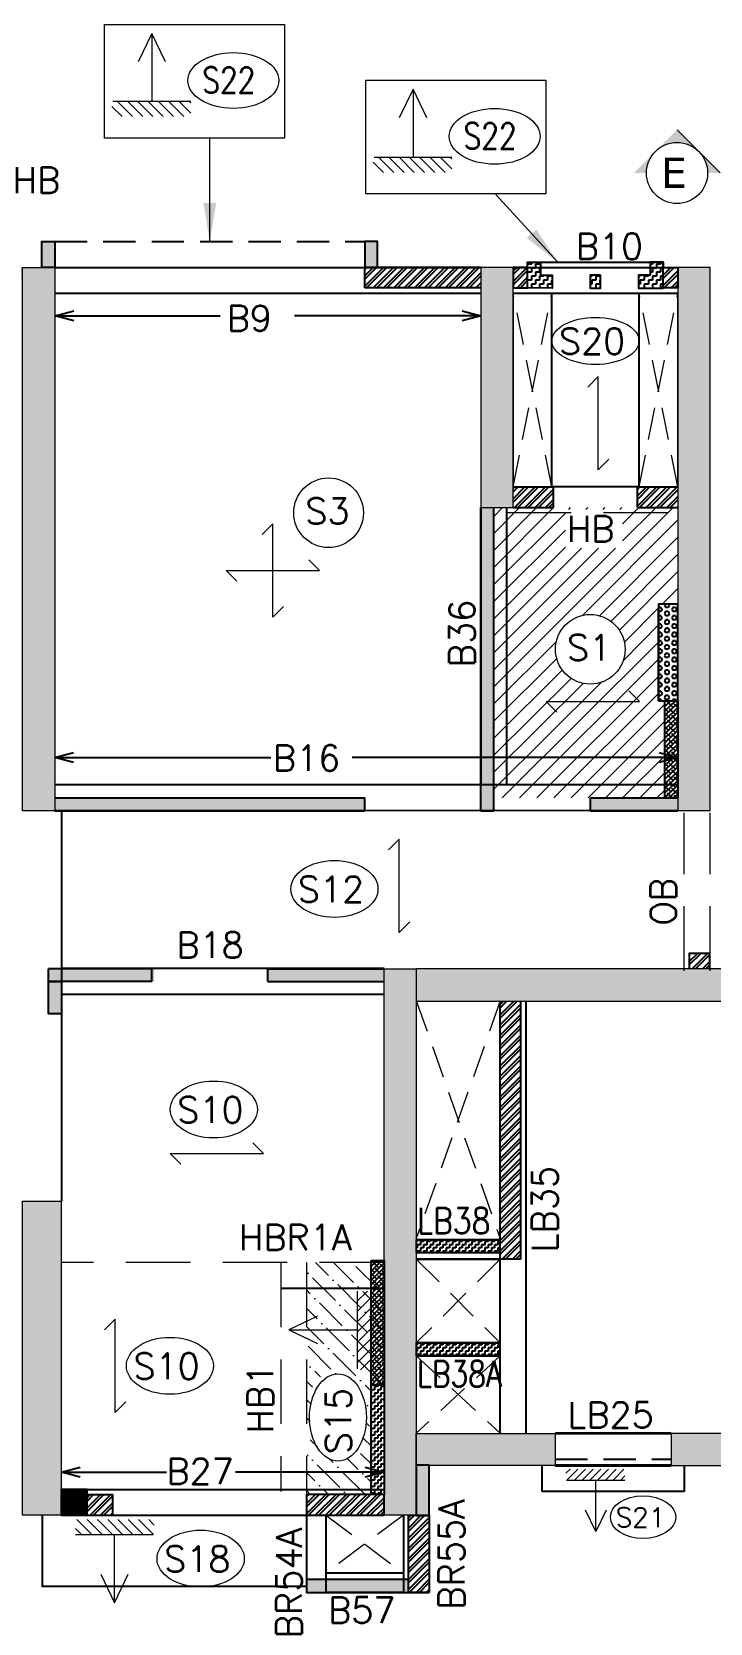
# Model space of a CAD drawing. Header units: millimetres. Extents: x 1181448 to 1317632, y -5734806 to -5633961.
# Drawn here: x 1193953 to 1199209, y -5655198 to -5642866 of the extents above; entities that cross this region are included whole.
import ezdxf

# ---------------------------------------------------------------- set-up
doc = ezdxf.new("R2010")
doc.units = ezdxf.units.MM
doc.header["$LTSCALE"] = 1000
doc.header["$MEASUREMENT"] = 0
for name, pattern in [('1', [0]), ('AUDIT_D_120904163729-0', [0]), ('DASHED', [0.75, 0.5, -0.25]), ('HIDDEN', [0.375, 0.25, -0.125]), ('T8(T9 IS SIMILAR) - TYPICAL FLOOR ELEVATION$0$AUDIT_D_120904163729-0', [0]), ('T8(T9 IS SIMILAR) - TYPICAL FLOOR ELEVATION$0$HIDDEN', [0.375, 0.25, -0.125])]:
    doc.linetypes.add(name, pattern=pattern)
doc.layers.get('0').update_dxf_attribs({"linetype": 'AUDIT_D_120904163729-0'})
for name, color, linetype in [('100 MM THK. NON-STRUCTURAL WALL', 134, 'Continuous'), ('100 MM THK. NON-STRUCTURAL WALL FOR LEDGE WALL BELOW WASHBASIN COUNTER', 47, 'Continuous'), ('150 MM THK. BLOCK WORK.', 223, 'Continuous'), ('A_dim', 1, 'Continuous'), ('S-BEAM', 20, 'Continuous'), ('SCPL-BEAMS NO.', 7, 'Continuous'), ('secLINE', 7, 'Continuous'), ('T8(T9 IS SIMILAR) - TYPICAL FLOOR ELEVATION$0$A-WALL-FEATURES', 6, 'T8(T9 IS SIMILAR) - TYPICAL FLOOR ELEVATION$0$AUDIT_D_120904163729-0')]:
    doc.layers.add(name, color=color, linetype=linetype)
for name, color, linetype, lineweight in [('160 THK. STRUCT WALL', 7, 'Continuous', 15), ('S-CUTOUT', 8, 'Continuous', 15), ('S-HATCH', 8, 'Continuous', 9), ('SCPL BEAM', 20, 'Continuous', 13), ('SCPL_DIM', 9, 'Continuous', 5), ('SCPL_SLAB MARK', 72, 'Continuous', 20)]:
    doc.layers.add(name, color=color, linetype=linetype, lineweight=lineweight)
doc.layers.add('160MM THK.NON-STRUCTURAL WALLS', color=7, linetype='Continuous', true_color=0xea7b62)
doc.layers.add('WALL - 0.16 thk STRUCTURAL', color=7, linetype='1', true_color=0x24ffc8)
doc.layers.add('WALL OPENING', color=7, linetype='Continuous', lineweight=40, true_color=0xe6e600)
doc.styles.add('ROMANS', font='romans.shx', dxfattribs={"width": 0.85})
doc.styles.add('SCPL', font='romans.shx')
doc.styles.add('VIN1', font='verdana.ttf', dxfattribs={"height": 0.3})
doc.dimstyles.new('SCPL', dxfattribs={"dimscale": 0, "dimtxt": 300, "dimasz": 300, "dimexe": 100, "dimexo": 200, "dimgap": 150, "dimtad": 0, "dimdec": 0, "dimzin": 1, "dimdsep": 46, "dimtxsty": 'SCPL', "dimcen": 150, "dimclrd": 1, "dimclre": 2, "dimclrt": 5, "dimadec": 3, "dimazin": 0, "dimtfac": 1, "dimtdec": 0, "dimtofl": 0, "dimtmove": 2, "dimatfit": 3, "dimfxl": 0, "dimtolj": 1, "dimtzin": 0, "dimlwd": 15, "dimlwe": 13, "dimarcsym": 0})
doc.dimstyles.new('SCPL-DIM-150', dxfattribs={"dimscale": 100, "dimtxt": 2.25, "dimasz": 1.45, "dimexe": 1, "dimexo": 1, "dimgap": 1, "dimtad": 1, "dimdec": 0, "dimzin": 0, "dimdsep": 46, "dimtxsty": 'ROMANS', "dimblk": 'OPEN30', "dimcen": 0.09, "dimclrd": 256, "dimclre": 256, "dimclrt": 7, "dimadec": 0, "dimazin": 0, "dimtfac": 1, "dimtdec": 0, "dimtofl": 0, "dimtmove": 0, "dimatfit": 3, "dimldrblk": 'OPEN30', "dimfxl": 1, "dimtolj": 1, "dimtzin": 0, "dimarcsym": 0})
pattern_1 = [(45, (-1211317.99, 5714470.17), (-39.77475644, 39.77475644), []), (45, (-1211291.473, 5714470.17), (-39.77475644, 39.77475644), [])]

# ---------------------------------------------------------------- blocks, each defined once
blk = doc.blocks.new('A$C5F94338C')
at = {"layer": 'WALL - 0.16 thk STRUCTURAL', "true_color": 0x1f57ff}
h = blk.add_hatch(color=160, dxfattribs=at)
h.dxf.hatch_style = 1
h.paths.add_polyline_path([(9050, 17070), (9300, 17070), (9300, 12860), (9050, 12860)])
h = blk.add_hatch(color=160, dxfattribs=at)
h.dxf.hatch_style = 1
h.paths.add_polyline_path([(12600, 15210), (12850, 15210), (12850, 17071), (12600, 17071)])
h = blk.add_hatch(color=160, dxfattribs=at)
h.dxf.hatch_style = 1
h.paths.add_polyline_path([(14127, 12861), (14377, 12861), (14377, 17071), (14127, 17071)])
h = blk.add_hatch(color=160, dxfattribs=at)
h.dxf.hatch_style = 1
h.paths.add_polyline_path([(11850, 11636), (12100, 11636), (12100, 7400), (11850, 7400)])
h = blk.add_hatch(color=160, dxfattribs=at)
h.dxf.hatch_style = 1
h.paths.add_polyline_path([(12100, 11635), (12100, 11385), (19000, 11385), (19000, 11635)])
at = {"layer": 'WALL - 0.16 thk STRUCTURAL'}
h = blk.add_hatch(color=256, dxfattribs=at)
h.dxf.hatch_style = 1
h.paths.add_polyline_path([(9050, 9835), (9350, 9835), (9350, 7400), (9050, 7400)])
at = {"layer": 'WALL - 0.16 thk STRUCTURAL', "true_color": 0x1f57ff}
h = blk.add_hatch(color=160, dxfattribs=at)
h.dxf.hatch_style = 1
h.paths.add_polyline_path([(12099, 8035), (13175, 8035), (13175, 7785), (12099, 7785)])
h = blk.add_hatch(color=160, dxfattribs=at)
h.dxf.hatch_style = 1
h.paths.add_polyline_path([(14074, 8035), (14074, 7785), (20260, 7785), (20260, 8035)])
at = {"layer": '160 THK. STRUCT WALL'}
for points in [[(9050, 17070), (9300, 17070), (9300, 12860), (9050, 12860)], [(12100, 11635), (12100, 11385), (19000, 11385), (19000, 11635)], [(9050, 9835), (9350, 9835), (9350, 7400), (9050, 7400)], [(12099, 8035), (13175, 8035), (13175, 7785), (12099, 7785)], [(14074, 8035), (14074, 7785), (20260, 7785), (20260, 8035)]]:
    blk.add_lwpolyline(points, close=True, dxfattribs=at)
at = {"layer": '160 THK. STRUCT WALL', "elevation": 0}
for points in [[(12600, 15210), (12850, 15210), (12850, 17071), (12600, 17071)], [(14127, 12861), (14377, 12861), (14377, 17071), (14127, 17071)], [(11850, 11636), (12100, 11636), (12100, 7400), (11850, 7400)]]:
    blk.add_lwpolyline(points, close=True, dxfattribs=at)
at = {"layer": 'WALL OPENING', "linetype": 'DASHED', "ltscale": 150}
for p, q in [((13175, 8035), (14073, 8036)), ((13175, 7786), (14073, 7785))]:
    blk.add_line(p, q, dxfattribs=at)
blk = doc.blocks.new('HS')
at = {"linetype": 'Continuous'}
for p, q in [((-9.28, 0), (9.28, 0)), ((-9.28, 0), (-7.16, -2.12)), ((9.28, 0), (7.16, 2.12))]:
    blk.add_line(p, q, dxfattribs=at)
blk = doc.blocks.new('One WAy')
at = {"xscale": -38.94666666665216, "yscale": 38.94666666665216, "zscale": 38.94666666665216, "rotation": 270}
blk.add_blockref('HS', (0, 0), dxfattribs=at)
blk = doc.blocks.new('A$C42226032')
at = {"layer": 'SCPL_SLAB MARK'}
h = blk.add_hatch(dxfattribs=at)
h.set_pattern_fill('ANSI31', color=256, scale=0.2, angle=90)
h.set_pattern_definition([(135, (-48.789575, -510.390865), (-0.0176776695, -0.0176776695), [])])
h.paths.add_polyline_path([(-0.1372, -0.2348), (-0.1372, -0.2863), (0.1337, -0.2863), (0.1337, -0.2348)])
for p, q in [((0, 0), (0, -0.2348)), ((0, 0), (-0.0473, -0.0981)), ((0.0473, -0.0981), (0, 0)), ((0.1337, -0.2348), (-0.1337, -0.2348))]:
    blk.add_line(p, q, dxfattribs=at)
blk = doc.blocks.new('_Open30')
at = {"color": 0, "linetype": 'ByBlock', "lineweight": -2}
for p, q in [((-1, 0.268), (0, 0)), ((0, 0), (-1, -0.268)), ((0, 0), (-1, 0))]:
    blk.add_line(p, q, dxfattribs=at)
blk = doc.blocks.new('A$C9d47b38f')
at = {"layer": '100 MM THK. NON-STRUCTURAL WALL', "linetype": 'ByBlock'}
h = blk.add_hatch(dxfattribs=at)
h.set_pattern_fill('ZIGZAG', color=5, scale=250)
h.set_pattern_definition([(0, (-1211317.337, 5713184.575), (31.25, 31.25), [31.25, -31.25]), (90, (-1211286.087, 5713184.575), (-31.25, 31.25), [31.25, -31.25])])
h.paths.add_polyline_path([(-24984.6, -6798.9), (-24984.6, -6498.9), (-24884.6, -6498.9), (-24884.6, -6698.9), (-24334.6, -6698.9), (-24334.6, -6338.9), (-24234.6, -6338.9), (-24234.6, -6798.9)])
h.paths.add_polyline_path([(-21084.6, -6798.9), (-21084.6, -6498.9), (-21184.6, -6498.9), (-21184.6, -6698.9), (-21734.6, -6698.9), (-21734.6, -6338.9), (-21834.6, -6338.9), (-21834.6, -6798.9)])
h.paths.add_polyline_path([(-20459.7, -4748.9), (-20459.7, -4548.9), (-20559.7, -4548.9), (-20559.7, -4748.9)])
h.paths.add_polyline_path([(-17959.7, -4548.9), (-17959.7, -4748.9), (-18059.7, -4748.9), (-18059.7, -4548.9)])
h.paths.add_polyline_path([(-14684.5, 3245.8), (-14684.5, 3445.8), (-14784.5, 3445.8), (-14784.5, 3245.8)])
h.paths.add_polyline_path([(-17185.3, 3445.8), (-17185.3, 3245.8), (-17285.3, 3245.8), (-17285.3, 3445.8)])
h.paths.add_polyline_path([(-15574.7, 11294.9), (-15104.5, 11294.9), (-15104.5, 10834.9), (-15204.5, 10834.9), (-15204.5, 11194.9), (-15574.7, 11194.9)])
h.paths.add_polyline_path([(-13004.5, 10834.9), (-13004.5, 11294.9), (-12184.7, 11294.9), (-12184.7, 11194.9), (-12904.5, 11194.9), (-12904.5, 10834.9)])
h.paths.add_polyline_path([(-11654.8, 12094.3), (-11654.8, 12294.3), (-11554.8, 12294.3), (-11554.8, 12094.3)])
h.paths.add_polyline_path([(-9454.7, 12294.3), (-9454.7, 12094.3), (-9354.7, 12094.3), (-9354.7, 12294.3)])
h.paths.add_polyline_path([(-635.5, 12294.3), (-635.5, 12094.3), (-735.5, 12094.3), (-735.5, 12294.3)])
h.paths.add_polyline_path([(1564.7, 12094.3), (1564.7, 12294.3), (1464.7, 12294.3), (1464.7, 12094.3)])
h.paths.add_polyline_path([(2914.5, 10834.9), (2914.5, 11294.9), (2094.9, 11294.9), (2094.9, 11194.9), (2814.5, 11194.9), (2814.5, 10834.9)])
h.paths.add_polyline_path([(5484.6, 11294.9), (5014.5, 11294.9), (5014.5, 10834.9), (5114.5, 10834.9), (5114.5, 11194.9), (5484.6, 11194.9)])
h.paths.add_polyline_path([(4594.4, 3245.8), (4594.4, 3445.8), (4694.4, 3445.8), (4694.4, 3245.8)])
h.paths.add_polyline_path([(7095.2, 3445.8), (7095.2, 3245.8), (7195.2, 3245.8), (7195.2, 3445.8)])
h.paths.add_polyline_path([(10369.5, -4748.9), (10369.5, -4548.9), (10469.5, -4548.9), (10469.5, -4748.9)])
h.paths.add_polyline_path([(7869.5, -4548.9), (7869.5, -4748.9), (7969.5, -4748.9), (7969.5, -4548.9)])
h.paths.add_polyline_path([(10994.5, -6798.9), (10994.5, -6498.9), (11094.5, -6498.9), (11094.5, -6698.9), (11644.4, -6698.9), (11644.4, -6338.9), (11744.4, -6338.9), (11744.4, -6798.9)])
h.paths.add_polyline_path([(14894.4, -6798.9), (14894.4, -6498.9), (14794.4, -6498.9), (14794.4, -6698.9), (14244.4, -6698.9), (14244.4, -6338.9), (14144.4, -6338.9), (14144.4, -6798.9)])
h.paths.add_polyline_path([(5684.6, -14400.1), (5584.6, -14400.1), (5584.6, -14600.1), (5039.5, -14600.1), (5039.5, -14240.1), (4939.5, -14240.1), (4939.5, -14700.1), (5684.6, -14700.1)])
h.paths.add_polyline_path([(2839.5, -14240.1), (2739.5, -14240.1), (2739.5, -14600.1), (2094.9, -14600.1), (2094.9, -14700.1), (2839.5, -14700.1)])
h.paths.add_polyline_path([(-635.5, -15699.5), (-635.5, -15499.5), (-735.5, -15499.5), (-735.5, -15699.5)])
h.paths.add_polyline_path([(1564.7, -15499.5), (1564.7, -15699.5), (1464.7, -15699.5), (1464.7, -15499.5)])
h.paths.add_polyline_path([(-9454.7, -15699.5), (-9454.7, -15499.5), (-9354.7, -15499.5), (-9354.7, -15699.5)])
h.paths.add_polyline_path([(-11654.8, -15499.5), (-11654.8, -15699.5), (-11554.8, -15699.5), (-11554.8, -15499.5)])
h.paths.add_polyline_path([(-12929.6, -14240.1), (-12829.6, -14240.1), (-12829.6, -14600.1), (-12185.1, -14600.1), (-12185.1, -14700.1), (-12929.6, -14700.1)])
h.paths.add_polyline_path([(-15774.7, -14400.1), (-15674.7, -14400.1), (-15674.7, -14600.1), (-15129.6, -14600.1), (-15129.6, -14240.1), (-15029.6, -14240.1), (-15029.6, -14700.1), (-15774.7, -14700.1)])
h = blk.add_hatch(dxfattribs=at)
h.set_pattern_fill('ZIGZAG', color=5, scale=250)
h.set_pattern_definition([(9e-15, (-1211317.337, 5713184.575), (31.25, 31.25), [31.25, -31.25]), (90, (-1211286.087, 5713184.575), (-31.25, 31.25), [31.25, -31.25])])
h.paths.add_polyline_path([(-26134.6, -1564.9), (-24784.6, -1564.9), (-24784.6, -965), (-24684.6, -965), (-24684.6, -1564.9), (-22604.6, -1564.9), (-22604.6, -865), (-22284.9, -865), (-22284.9, -965), (-22504.6, -965), (-22504.6, -2264.9), (-22284.9, -2264.9), (-22284.9, -2364.9), (-22604.6, -2364.9), (-22604.6, -1664.9), (-24684.6, -1664.9), (-24684.6, -2479.9), (-24784.6, -2479.9), (-24784.6, -1664.9), (-26134.6, -1664.9)])
h.paths.add_polyline_path([(-26134.6, -64.9), (-25534.6, -64.9), (-25534.6, 35.1), (-26134.6, 35.1)])
h.paths.add_polyline_path([(-24784.6, 2485.1), (-24684.6, 2485.1), (-24684.6, -64.9), (-24784.6, -64.9)])
h.paths.add_polyline_path([(-24784.6, -4214.9), (-24684.6, -4214.9), (-24684.6, -3229.9), (-24784.6, -3229.9)])
h.paths.add_polyline_path([(-16415.2, -2190.5), (-17235.1, -2190.5), (-17235.1, -2290.5), (-16415.2, -2290.5)])
h.paths.add_polyline_path([(-15535.2, -2190.5), (-14635.1, -2190.5), (-14635.1, -2290.5), (-15535.2, -2290.5)])
h.paths.add_polyline_path([(-17184.8, -965.3), (-14785, -965.3), (-14785, -865.3), (-17184.8, -865.3)])
h.paths.add_polyline_path([(-13885, 1384.4), (-13785, 1384.4), (-13785, -965.3), (-13885, -965.3)])
h.paths.add_polyline_path([(-13035, -965.3), (-12358.6, -965.3), (-12358.6, -865.3), (-13035, -865.3)])
h.paths.add_polyline_path([(-14445.4, -7024), (-15235.1, -7025.1), (-15235, -6925.1), (-15235.1, -6925.1), (-15135.1, -6925.1), (-14445.4, -6924)])
h.paths.add_polyline_path([(-17920.1, 3244.7), (-17435.1, 3245), (-17435.1, 3144.5), (-17920, 3144.5)])
h.paths.add_polyline_path([(-24684.6, 4629.9), (-24125, 4629.8), (-24125, 4529.9), (-24684.6, 4529.9)])
h.paths.add_polyline_path([(-17135.1, -2539.4), (-17235.1, -2539.4), (-17235.1, -2289.4), (-17135.1, -2289.4)])
h = blk.add_hatch(dxfattribs=at)
h.set_pattern_fill('ZIGZAG', color=5, scale=250, angle=180)
h.set_pattern_definition([(180, (1120354.725, -5719634.498), (-31.25, -31.25), [31.25, -31.25]), (270, (1120323.475, -5719634.498), (31.25, -31.25), [31.25, -31.25])])
h.paths.add_polyline_path([(-12957.5, 3186), (-13037.7, 3186), (-13037.7, 3086), (-12957.5, 3086)])
edge = h.paths.add_edge_path()
edge.add_line((-13522.4, 3236), (-13522.4, 3286))
edge.add_line((-13522.4, 3286), (-13422.4, 3286))
edge.add_line((-13422.4, 3286), (-13422.4, 3236))
edge.add_line((-13422.4, 3236), (-13422.4, 3186))
edge.add_line((-13422.4, 3186), (-13332.6, 3186))
edge.add_line((-13332.6, 3186), (-13332.6, 3086))
edge.add_line((-13332.6, 3086), (-13522.4, 3086.1))
edge.add_line((-13522.4, 3086.1), (-13522.4, 3236))
edge.add_line((-12472.6, 3236), (-12472.6, 3286))
edge.add_line((-12472.6, 3286), (-12572.6, 3286))
edge.add_line((-12572.6, 3286), (-12572.6, 3236))
edge.add_line((-12572.6, 3236), (-12572.6, 3186))
edge.add_line((-12572.6, 3186), (-12662.6, 3186))
edge.add_line((-12662.6, 3186), (-12662.6, 3086))
edge.add_line((-12662.6, 3086), (-12472.6, 3086))
edge.add_line((-12472.6, 3086), (-12472.6, 3236))
h = blk.add_hatch(dxfattribs=at)
h.set_pattern_fill('ZIGZAG', color=5, scale=200, angle=180)
h.set_pattern_definition([(180, (206682313.22, 159334384.514), (-25, -25), [25, -25]), (270, (206682288.22, 159334384.514), (25, -25), [25, -25])])
h.paths.add_polyline_path([(-13735.2, -4289.4), (-14385.2, -4289.4), (-14385.2, -4389.4), (-13735.2, -4389.4)])
h = blk.add_hatch(dxfattribs=at)
h.set_pattern_fill('ZIGZAG', color=5, scale=200, angle=180)
h.set_pattern_definition([(180, (206682313.306, 159333584.517), (-25, -25), [25, -25]), (270, (206682288.306, 159333584.517), (25, -25), [25, -25])])
h.paths.add_polyline_path([(-13735.2, -5089.4), (-14385.1, -5089.4), (-14385.1, -5189.4), (-13735.2, -5189.4)])
h = blk.add_hatch(dxfattribs=at)
h.set_pattern_fill('ZIGZAG', color=5, scale=200, angle=180)
h.set_pattern_definition([(180, (-1211317.337, 5713184.575), (-25, -25), [25, -25]), (270, (-1211342.337, 5713184.575), (25, -25), [25, -25])])
h.paths.add_polyline_path([(-14735.3, -5414.1), (-14635.1, -5414.1), (-14635.1, -6264.2), (-14735.3, -6264.2)])
at = {"layer": '100 MM THK. NON-STRUCTURAL WALL FOR LEDGE WALL BELOW WASHBASIN COUNTER'}
h = blk.add_hatch(dxfattribs=at)
h.set_pattern_fill('ANSI38', color=5, scale=200)
h.set_pattern_definition([(45, (206682313.306, 159334334.518), (-17.6776695297, 17.6776695297), []), (135, (206682313.306, 159334334.518), (-53.033008589, 17.6776695297), [62.5, -37.5])])
h.paths.add_polyline_path([(-12458.6, -113.9), (-12358.8, -113.9), (-12358.8, -865.3), (-12458.6, -865.3)])
h = blk.add_hatch(dxfattribs=at)
h.set_pattern_fill('ANSI38', color=5, scale=200)
h.set_pattern_definition([(45, (-27235.268, -16184.57), (-17.67767, 17.67767), []), (135, (-27235.268, -16184.57), (-53.03301, 17.67767), [62.5, -37.5])])
h.paths.add_polyline_path([(-14635.1, -4451.3), (-14735.1, -4451.3), (-14735.1, -5414.1), (-14635.1, -5414.1)])
at = {"layer": '150 MM THK. BLOCK WORK.'}
h = blk.add_hatch(dxfattribs=at)
h.set_pattern_fill('HEX', color=5, scale=150, angle=180)
h.set_pattern_definition([(180, (-1211317.337, 5713184.575), (-4e-15, -32.47595264), [18.75, -37.5]), (300, (-1211317.337, 5713184.575), (28.125, 16.23797632), [18.75, -37.5]), (240, (-1211336.087, 5713184.575), (28.125, -16.23797632), [18.75, -37.5])])
h.paths.add_polyline_path([(-12358.6, -113.9), (-12508.6, -113.9), (-12508.6, 635.4), (-12358.6, 635.4)])
at = {"layer": '160MM THK.NON-STRUCTURAL WALLS', "linetype": 'ByBlock'}
h = blk.add_hatch(dxfattribs=at)
h.set_pattern_fill('ANSI32', color=5, scale=150)
h.set_pattern_definition(pattern_1)
h.paths.add_polyline_path([(-14785, 3084.8), (-13885, 3084.8), (-13885, 3244.8), (-14785, 3244.8)])
h = blk.add_hatch(dxfattribs=at)
h.set_pattern_fill('ANSI32', color=5, scale=150)
h.set_pattern_definition(pattern_1)
h.paths.add_polyline_path([(-13634.9, 3244.6), (-13522.4, 3244.6), (-13522.4, 3084.8), (-13634.9, 3084.8)])
h = blk.add_hatch(dxfattribs=at)
h.set_pattern_fill('ANSI32', color=5, scale=150)
h.set_pattern_definition(pattern_1)
h.paths.add_polyline_path([(-12472.4, 3084.8), (-12359.9, 3084.8), (-12359.9, 3244.8), (-12472.4, 3244.8)])
h = blk.add_hatch(dxfattribs=at)
h.set_pattern_fill('ANSI32', color=5, scale=150)
h.set_pattern_definition([(45, (-1211317.34, 5713184.575), (-39.77475644, 39.77475644), []), (45, (-1211290.82, 5713184.575), (-39.77475644, 39.77475644), [])])
h.paths.add_polyline_path([(-13635, 1544.2), (-13321.8, 1544.2), (-13321.8, 1384.2), (-13635, 1384.2)])
h = blk.add_hatch(dxfattribs=at)
h.set_pattern_fill('ANSI32', color=5, scale=150)
h.set_pattern_definition(pattern_1)
h.paths.add_polyline_path([(-12671.8, 1544.2), (-12358.6, 1544.2), (-12358.6, 1384.1), (-12671.8, 1384.1)])
h = blk.add_hatch(dxfattribs=at)
h.set_pattern_fill('ANSI32', color=5, scale=150)
h.set_pattern_definition([(45, (-1211317.99, 5714119.04), (-39.77475644, 39.77475644), []), (45, (-1211291.473, 5714119.04), (-39.77475644, 39.77475644), [])])
h.paths.add_polyline_path([(-12270, -2189), (-12110, -2189), (-12110, -2069.2), (-12270, -2069.2)])
h = blk.add_hatch(dxfattribs=at)
h.set_pattern_fill('ANSI32', color=5, scale=150)
h.set_pattern_definition([(45, (-1211317.34, 5713184.575), (-39.77475644, 39.77475644), []), (45, (-1211290.82, 5713184.575), (-39.77475644, 39.77475644), [])])
h.paths.add_polyline_path([(-14385.1, -4439.4), (-14385.1, -4289.4), (-14385.1, -4289.4)])
h.paths.add_polyline_path([(-13735.2, -4289.4), (-13735.2, -4439.4), (-13575.2, -4439.4), (-13575.2, -2440.3), (-13735.2, -2440.3)])
h = blk.add_hatch(dxfattribs=at)
h.set_pattern_fill('ANSI32', color=5, scale=150)
h.set_pattern_definition(pattern_1)
h.paths.add_polyline_path([(-16935.2, -6425.3), (-16735.1, -6425.3), (-16735.1, -6265.3), (-16935.2, -6265.3)])
h = blk.add_hatch(dxfattribs=at)
h.set_pattern_fill('ANSI32', color=5, scale=150, angle=-90)
h.set_pattern_definition([(45, (-27105.817, -11062.19), (-39.77476, 39.77476), []), (45, (-27079.3, -11062.19), (-39.77476, 39.77476), [])])
h.paths.add_polyline_path([(-14635.1, -6264.1), (-15235, -6264.1), (-15235, -6425.3), (-14635.1, -6425.3)])
h = blk.add_hatch(dxfattribs=at)
h.set_pattern_fill('ANSI32', color=5, scale=150)
h.set_pattern_definition([(45, (-1211218.297, 5714470.17), (-39.77475644, 39.77475644), []), (45, (-1211191.78, 5714470.17), (-39.77475644, 39.77475644), [])])
h.paths.add_polyline_path([(-14445.4, -6425.3), (-14285.4, -6425.3), (-14285.4, -7025.3), (-14445.4, -7025.3)])
at = {"layer": 'S-HATCH'}
h = blk.add_hatch(dxfattribs=at)
h.set_pattern_fill('ANSI31', color=5, scale=750)
h.set_pattern_definition([(45, (206682313.31, 159334334.52), (-66.291260736, 66.291260736), [])])
edge = h.paths.add_edge_path(flags=16)
edge.add_arc((-13037.2, 286), 269.9, 0, 360)
h.paths.add_polyline_path([(-13239.5, 149.4), (-12872.9, 149.4), (-12872.9, 449.4), (-13239.5, 449.4)], flags=0)
h.paths.add_polyline_path([(-13230.5, 1069.9), (-12787.6, 1069.9), (-12787.6, 1369.9), (-13230.5, 1369.9)], flags=16)
h.paths.add_polyline_path([(-12358.8, -113.9), (-12358.8, -795.6), (-12358.8, -113.9)])
h.paths.add_polyline_path([(-12358.8, -865.3), (-12458.6, -865.3), (-12458.6, -113.9), (-12508.6, -113.9), (-12508.6, 635.4), (-12358.8, 635.4), (-12358.8, 1384.7), (-13635.1, 1384.7), (-13635.1, 1385.1), (-13784.9, 1385.1), (-13785, -865.2), (-12358.8, -865.3)])
h = blk.add_hatch(dxfattribs=at)
h.set_pattern_fill('ANSI36', color=5, scale=800, angle=270)
h.set_pattern_definition([(315, (206682313.31, 159334334.52), (194.454364826, -53.03300859), [250, -50, 0, -50])])
h.paths.add_polyline_path([(-14787, -5542.7), (-14783.1, -5558.7), (-14779.8, -5574.9), (-14777.1, -5591.3), (-14774.9, -5607.9), (-14773.2, -5624.7), (-14772.1, -5641.6), (-14771.5, -5658.5), (-14771.5, -5675.5), (-14772.1, -5692.4), (-14773.2, -5709.3), (-14774.9, -5726.1), (-14777.1, -5742.7), (-14779.8, -5759.2), (-14783.1, -5775.4), (-14787, -5791.3), (-14791.3, -5806.9), (-14796.1, -5822.2), (-14801.5, -5837), (-14807.3, -5851.5), (-14813.6, -5865.4), (-14820.3, -5878.9), (-14827.5, -5891.9), (-14835.1, -5904.2), (-14843.1, -5916), (-14851.5, -5927.1), (-14860.2, -5937.6), (-14869.2, -5947.4), (-14878.6, -5956.5), (-14888.2, -5964.9), (-14898.1, -5972.5), (-14908.3, -5979.3), (-14918.7, -5985.4), (-14929.2, -5990.6), (-14939.9, -5995), (-14950.7, -5998.6), (-14961.7, -6001.4), (-14972.7, -6003.3), (-14983.8, -6004.4), (-14994.8, -6004.6), (-15005.9, -6003.9), (-15017, -6002.4), (-15028, -6000.1), (-15038.8, -5996.9), (-15049.6, -5992.9), (-15060.2, -5988.1), (-15070.7, -5982.4), (-15081, -5976), (-15091, -5968.8), (-15100.8, -5960.8), (-15110.3, -5952), (-15119.5, -5942.6), (-15128.4, -5932.5), (-15136.9, -5921.6), (-15145.1, -5910.2), (-15152.9, -5898.1), (-15160.3, -5885.5), (-15167.2, -5872.2), (-15173.8, -5858.5), (-15179.8, -5844.3), (-15185.4, -5829.6), (-15190.5, -5814.6), (-15195.1, -5799.1), (-15199.2, -5783.4), (-15202.7, -5767.3), (-15205.8, -5751), (-15208.2, -5734.4), (-15210.2, -5717.7), (-15211.6, -5700.9), (-15212.4, -5684), (-15212.7, -5667), (-15212.4, -5650), (-15211.6, -5633.1), (-15210.2, -5616.3), (-15208.2, -5599.6), (-15205.8, -5583), (-15202.7, -5566.7), (-15199.2, -5550.7), (-15195.1, -5534.9), (-15190.5, -5519.4), (-15185.4, -5504.4), (-15179.8, -5489.7), (-15173.8, -5475.5), (-15167.2, -5461.8), (-15160.3, -5448.6), (-15152.9, -5435.9), (-15145.1, -5423.8), (-15136.9, -5412.4), (-15128.4, -5401.6), (-15119.5, -5391.4), (-15110.3, -5382), (-15100.8, -5373.2), (-15091, -5365.2), (-15081, -5358), (-15070.7, -5351.6), (-15060.2, -5345.9), (-15049.6, -5341.1), (-15038.8, -5337.1), (-15028, -5333.9), (-15017, -5331.6), (-15005.9, -5330.1), (-14994.8, -5329.4), (-14983.8, -5329.6), (-14972.7, -5330.7), (-14961.7, -5332.6), (-14950.7, -5335.4), (-14939.9, -5339), (-14929.2, -5343.4), (-14918.7, -5348.7), (-14908.3, -5354.7), (-14898.1, -5361.5), (-14888.2, -5369.1), (-14878.6, -5377.5), (-14869.2, -5386.6), (-14860.2, -5396.4), (-14851.5, -5406.9), (-14843.1, -5418), (-14835.1, -5429.8), (-14827.5, -5442.2), (-14820.3, -5455.1), (-14813.6, -5468.6), (-14807.3, -5482.5), (-14801.5, -5497), (-14796.1, -5511.9), (-14791.3, -5527.1)])
h.paths.add_polyline_path([(-14903.7, -5357.8), (-14898.1, -5361.5), (-14888.2, -5369.1), (-14878.6, -5377.5), (-14869.2, -5386.6), (-14860.2, -5396.4), (-14851.5, -5406.9), (-14843.1, -5418), (-14839.2, -5423.7), (-14839.2, -5357.8)])
h.paths.add_polyline_path([(-14888.2, -5964.9), (-14897.6, -5972.1), (-14839.2, -5972.1), (-14839.2, -5910.3), (-14843.1, -5916), (-14851.5, -5927.1), (-14860.2, -5937.6), (-14869.2, -5947.4), (-14878.6, -5956.5)])
h.paths.add_polyline_path([(-15139.2, -5415.6), (-15136.9, -5412.4), (-15128.4, -5401.6), (-15119.5, -5391.4), (-15110.3, -5382), (-15100.8, -5373.2), (-15091, -5365.2), (-15081, -5358), (-15080.6, -5357.8), (-15139.2, -5357.8)])
h.paths.add_polyline_path([(-15136.9, -5921.6), (-15139.2, -5918.4), (-15139.2, -5972.1), (-15086.4, -5972.1), (-15091, -5968.8), (-15100.8, -5960.8), (-15110.3, -5952), (-15119.5, -5942.6), (-15128.4, -5932.5)])
h.paths.add_polyline_path([(-14781.5, -5566.8), (-14780.7, -5570.7), (-14781, -5569)])
h.paths.add_polyline_path([(-14907.1, -5978.5), (-14907.9, -5979), (-14907.7, -5978.9)])
h.paths.add_polyline_path([(-15077.7, -5356), (-15075.1, -5354.3), (-15076.5, -5355.1)])
h.paths.add_polyline_path([(-15057.3, -5344.6), (-15054.6, -5343.4), (-15056.1, -5343.9)])
h.paths.add_polyline_path([(-14927.2, -5989.6), (-14928.4, -5990.2), (-14928, -5990.1)])
h.paths.add_polyline_path([(-14887.9, -5964.6), (-14888.1, -5964.8), (-14888.1, -5964.7)])
h.paths.add_polyline_path([(-15097.3, -5370.4), (-15094.8, -5368.3), (-15096.1, -5369.3)])
h.paths.add_polyline_path([(-15036.2, -5336.3), (-15033.6, -5335.5), (-15035.1, -5335.9)])
h.paths.add_polyline_path([(-14947.9, -5997.7), (-14949.6, -5998.2), (-14949, -5998.1)])
h.paths.add_polyline_path([(-14869.4, -5947.6), (-14869.8, -5948), (-14869.5, -5947.7)])
h.paths.add_polyline_path([(-15115.8, -5387.6), (-15113.5, -5385.2), (-15114.6, -5386.3)])
h.paths.add_polyline_path([(-15014.7, -5331.3), (-15012.2, -5330.9), (-15013.7, -5331)])
h.paths.add_polyline_path([(-14969.1, -6002.7), (-14971.2, -6003), (-14970.5, -6003)])
h.paths.add_polyline_path([(-14851.9, -5927.7), (-14852.7, -5928.6), (-14852.1, -5928)])
h.paths.add_polyline_path([(-15133.1, -5407.6), (-15131, -5404.9), (-15132, -5406)])
h.paths.add_polyline_path([(-14992.9, -5329.5), (-14990.6, -5329.5), (-14992.1, -5329.4)])
h.paths.add_polyline_path([(-14990.6, -6004.5), (-14992.9, -6004.5), (-14992.1, -6004.6)])
h.paths.add_polyline_path([(-14835.8, -5905.2), (-14836.8, -5906.8), (-14836.1, -5905.7)])
h.paths.add_polyline_path([(-15149.1, -5430), (-15147.2, -5427.1), (-15148.1, -5428.3)])
h.paths.add_polyline_path([(-14971.2, -5331), (-14969.1, -5331.3), (-14970.5, -5331)])
h.paths.add_polyline_path([(-15012.2, -6003.1), (-15014.7, -6002.8), (-15013.7, -6003)])
h.paths.add_polyline_path([(-14821.2, -5880.4), (-14822.4, -5882.6), (-14821.5, -5881.2)])
h.paths.add_polyline_path([(-15163.5, -5454.7), (-15161.9, -5451.6), (-15162.6, -5452.8)])
h.paths.add_polyline_path([(-14949.6, -5335.8), (-14947.9, -5336.3), (-14949, -5335.9)])
h.paths.add_polyline_path([(-15033.6, -5998.5), (-15036.2, -5997.7), (-15035.1, -5998.1)])
h.paths.add_polyline_path([(-14808.3, -5853.6), (-14809.5, -5856.2), (-14808.6, -5854.6)])
h.paths.add_polyline_path([(-15176.3, -5481.4), (-15174.9, -5478.3), (-15175.5, -5479.4)])
h.paths.add_polyline_path([(-14928.4, -5343.8), (-14927.2, -5344.4), (-14928, -5343.9)])
h.paths.add_polyline_path([(-15054.6, -5990.6), (-15057.3, -5989.4), (-15056.1, -5990.1)])
h.paths.add_polyline_path([(-14797.1, -5824.9), (-14798.3, -5828.1), (-14797.5, -5826.1)])
h.paths.add_polyline_path([(-15187.2, -5509.8), (-15186.2, -5506.8), (-15186.6, -5507.9)])
h.paths.add_polyline_path([(-14907.9, -5355), (-14907.1, -5355.5), (-14907.7, -5355.1)])
h.paths.add_polyline_path([(-15075.1, -5979.7), (-15077.7, -5978), (-15076.5, -5978.9)])
h.paths.add_polyline_path([(-14787.9, -5794.7), (-14788.9, -5798.3), (-14788.3, -5796.2)])
h.paths.add_polyline_path([(-15196.3, -5539.6), (-15195.6, -5536.9), (-15195.9, -5537.8)])
h.paths.add_polyline_path([(-14888.1, -5369.2), (-14887.9, -5369.4), (-14888.1, -5369.3)])
h.paths.add_polyline_path([(-15094.8, -5965.7), (-15097.3, -5963.6), (-15096.1, -5964.7)])
h.paths.add_polyline_path([(-14780.7, -5763.3), (-14781.5, -5767.2), (-14781, -5765)])
h.paths.add_polyline_path([(-15203.4, -5570.6), (-15203, -5568.3), (-15203.2, -5569)])
h.paths.add_polyline_path([(-14869.8, -5386), (-14869.4, -5386.4), (-14869.5, -5386.3)])
h.paths.add_polyline_path([(-15113.5, -5948.8), (-15115.8, -5946.4), (-15114.6, -5947.7)])
h.paths.add_polyline_path([(-14775.5, -5731), (-14776.1, -5735.1), (-14775.7, -5732.9)])
h.paths.add_polyline_path([(-15208.6, -5602.4), (-15208.4, -5600.6), (-15208.4, -5601.1)])
h.paths.add_polyline_path([(-14852.7, -5405.4), (-14851.9, -5406.3), (-14852.1, -5406)])
h.paths.add_polyline_path([(-15131, -5929.1), (-15133.1, -5926.4), (-15132, -5928)])
h.paths.add_polyline_path([(-14772.5, -5698), (-14772.7, -5702.3), (-14772.5, -5700.1)])
h.paths.add_polyline_path([(-15211.6, -5634.6), (-15211.6, -5633.7), (-15211.6, -5633.9)])
h.paths.add_polyline_path([(-14836.8, -5427.2), (-14835.8, -5428.8), (-14836.1, -5428.3)])
h.paths.add_polyline_path([(-15147.2, -5906.9), (-15149.1, -5904), (-15148.1, -5905.7)])
h.paths.add_polyline_path([(-14771.5, -5664.8), (-14771.5, -5669.2), (-14771.5, -5667)])
h.paths.add_polyline_path([(-15211.6, -5700.4), (-15211.6, -5699.4), (-15211.6, -5700.1)])
h.paths.add_polyline_path([(-14822.4, -5451.5), (-14821.2, -5453.6), (-14821.5, -5452.8)])
h.paths.add_polyline_path([(-15161.9, -5882.4), (-15163.5, -5879.3), (-15162.6, -5881.2)])
h.paths.add_polyline_path([(-14772.7, -5631.7), (-14772.5, -5636), (-14772.5, -5633.9)])
h.paths.add_polyline_path([(-15208.4, -5733.4), (-15208.6, -5731.6), (-15208.4, -5732.9)])
h.paths.add_polyline_path([(-14809.5, -5477.8), (-14808.3, -5480.4), (-14808.6, -5479.4)])
h.paths.add_polyline_path([(-15174.9, -5855.7), (-15176.3, -5852.6), (-15175.5, -5854.6)])
h.paths.add_polyline_path([(-14776.1, -5598.9), (-14775.5, -5603), (-14775.7, -5601.1)])
h.paths.add_polyline_path([(-15203, -5765.7), (-15203.4, -5763.4), (-15203.2, -5765)])
h.paths.add_polyline_path([(-14798.3, -5505.9), (-14797.1, -5509.1), (-14797.5, -5507.9)])
h.paths.add_polyline_path([(-15186.2, -5827.2), (-15187.2, -5824.2), (-15186.6, -5826.1)])
h.paths.add_polyline_path([(-14788.9, -5535.7), (-14787.9, -5539.3), (-14788.3, -5537.8)])
h.paths.add_polyline_path([(-15195.6, -5797.1), (-15196.3, -5794.4), (-15195.9, -5796.2)])
h.paths.add_polyline_path([(-14635.1, -6264.1), (-14735.3, -6264.1), (-14735.3, -5414.1), (-14635.3, -5414.1), (-14635.2, -4467), (-15235.5, -4467), (-15235.1, -6425.3), (-14635.1, -6425.3)])
h.paths.add_polyline_path([(-15235, -6425.3), (-15235, -6264.1), (-14735.3, -6264.2), (-14635.1, -6264.2), (-14635.1, -6425.3)])
at = {"layer": 'secLINE', "lineweight": 0}
h = blk.add_hatch(color=5, dxfattribs=at)
h.paths.add_polyline_path([(-12193.8, 4141.3, -0.1930786), (-12128.1, 3977.6), (-12030, 3977.6)])
h.paths.add_polyline_path([(-12528.7, 4148.8, -0.1930786), (-12365, 4214.5, -0.1930786), (-12201.3, 4148.8), (-12365, 4312.5)])
h.paths.add_polyline_path([(-12601.9, 3977.6, -0.1930786), (-12536.2, 4141.3), (-12699.9, 3977.6)])
at = {"layer": 'WALL - 0.16 thk STRUCTURAL'}
h = blk.add_hatch(color=5, dxfattribs=at)
h.dxf.hatch_style = 1
h.paths.add_polyline_path([(-14285.4, -6037.9), (-14385.3, -6037.9), (-14385.3, -6426.5), (-14285.4, -6426.5)])
h = blk.add_hatch(dxfattribs=at)
h.set_pattern_fill('ANSI31', color=5)
h.set_pattern_definition([(45, (48118.06309, -957024.0632), (-0.088388347648, 0.088388347648), [])])
h.paths.add_polyline_path([(-16935.3, -6225.3), (-17135.3, -6225.3), (-17135.3, -6425.3), (-16935.3, -6425.3)])
at = {"layer": '100 MM THK. NON-STRUCTURAL WALL', "color": 5, "linetype": 'ByBlock'}
for p, q in [((-13885, -965.3, 0.2), (-13885, 1384.4, 0.2)), ((-13785, -965.3, 0.2), (-13785, 1384.4, 0.2)), ((-17185, -865.3, 0.2), (-14785, -865.3, 0.2)), ((-17184.8, -965.3, -0.3), (-14785, -965.3, 0.2)), ((-14785, -965.3, 0.2), (-14785, -865.3, 0.2)), ((-13885, -965.3, 0.2), (-13785, -965.3, 0.2)), ((-13035, -865.3, 0.2), (-12358.6, -865.3, 0.2)), ((-13035, -965.3, 0.2), (-13035, -865.3, 0.2)), ((-13035, -965.3, 0.2), (-12358.6, -965.3, 0.2)), ((-16435.2, -2189.4, 0.2), (-17235.1, -2189.4, 0.2)), ((-17235.1, -2289.4, 0.2), (-17235.1, -2189.4, 0.2)), ((-16435.2, -2289.4, 0.2), (-16435.2, -2189.4, 0.2)), ((-15535.2, -2289.4, 0.2), (-15535.2, -2189.4, 0.2)), ((-15535.2, -2189.4, 0.2), (-14635.1, -2189.4, 0.2)), ((-16435.2, -2289.4, 0.2), (-17235.1, -2289.4, 0.2)), ((-15535.2, -2289.4, 0.2), (-14635.1, -2289.4, 0.2)), ((-13735.2, -4439.4, 0.2), (-14385.2, -4439.4, 0.2)), ((-13735.2, -5189.4, 0.2), (-14385.2, -5189.4, 0.2))]:
    blk.add_line(p, q, dxfattribs=at)
for points, elevation in [([(-17185.3, 3445.8), (-17185.3, 3245.8), (-17285.3, 3245.8), (-17285.3, 3445.8)], 0.2), ([(-14684.5, 3245.8), (-14684.5, 3445.8), (-14784.5, 3445.8), (-14784.5, 3245.8)], 0.2), ([(-17135.1, -2539.4), (-17235.1, -2539.4), (-17235.1, -2289.4), (-17135.1, -2289.4)], 0.2), ([(-14385.2, -4389.4), (-13735.2, -4389.4), (-13735.2, -4289.4), (-14385.2, -4289.4)], 0.4), ([(-14385.1, -5189.4), (-13735.2, -5189.4), (-13735.2, -5089.4), (-14385.1, -5089.4)], 0.2), ([(-14445.4, -6924), (-15235.1, -6924), (-15235.1, -7024), (-14445.4, -7024)], 0.2)]:
    blk.add_lwpolyline(points, close=True, dxfattribs=dict(at, elevation=elevation))
at = {"layer": '100 MM THK. NON-STRUCTURAL WALL', "color": 5, "elevation": 0.2}
for points in [[(-13522.4, 3236), (-13522.4, 3236), (-13522.4, 3286), (-13422.4, 3286), (-13422.4, 3236), (-13422.4, 3186), (-13332.6, 3186), (-13332.6, 3086), (-13522.4, 3086.1), (-13522.4, 3236)], [(-12472.6, 3236), (-12472.6, 3236), (-12472.6, 3286), (-12572.6, 3286), (-12572.6, 3236), (-12572.6, 3186), (-12662.6, 3186), (-12662.6, 3086), (-12472.6, 3086), (-12472.6, 3236)]]:
    blk.add_lwpolyline(points, dxfattribs=at)
for points in [[(-12957.5, 3186), (-13037.7, 3186), (-13037.7, 3086), (-12957.5, 3086)], [(-14735.3, -5414.1), (-14635.1, -5414.1), (-14635.1, -6264.2), (-14735.3, -6264.2)]]:
    blk.add_lwpolyline(points, close=True, dxfattribs=at)
at = {"layer": '100 MM THK. NON-STRUCTURAL WALL FOR LEDGE WALL BELOW WASHBASIN COUNTER', "color": 5}
for points, elevation in [([(-12458.6, -113.9), (-12358.8, -113.9), (-12358.8, -865.3), (-12458.6, -865.3)], -0.3), ([(-14735.1, -4451.3), (-14635.1, -4451.3), (-14635.1, -5414.1), (-14735.1, -5414.1)], 0.2)]:
    blk.add_lwpolyline(points, close=True, dxfattribs=dict(at, elevation=elevation))
at = {"layer": '150 MM THK. BLOCK WORK.', "color": 5}
blk.add_line((-12508.6, -113.9, -0.3), (-12508.6, 585.8, -0.3), dxfattribs=at)
at = {"layer": '150 MM THK. BLOCK WORK.', "color": 5, "elevation": -0.3}
blk.add_lwpolyline([(-12508.6, -113.9), (-12358.6, -113.9), (-12358.6, 635.4), (-12508.6, 635.4)], close=True, dxfattribs=at)
at = {"layer": '160MM THK.NON-STRUCTURAL WALLS', "color": 5, "linetype": 'ByBlock'}
for p, q in [((-13885, 3246.1, 0.2), (-14785, 3246.1, 0.2)), ((-14785, 3086.1, 0.2), (-14785, 3246.1, 0.2)), ((-13885, 3086.1, 0.2), (-14785, 3086.1, 0.2)), ((-13634.9, 1545.4, 0.2), (-13321.8, 1545.5, 0.2)), ((-13321.8, 1385.5, 0.2), (-13321.8, 1545.5, 0.2)), ((-12671.8, 1545.5, 0.2), (-12358.6, 1545.5, 0.2)), ((-12671.8, 1385.5, 0.2), (-12671.8, 1545.5, 0.2)), ((-13634.9, 1385.4, 0.2), (-13321.8, 1385.5, 0.2)), ((-12671.8, 1385.5, 0.2), (-12358.6, 1385.5, 0.2)), ((-13735.2, -4439.4, 0.2), (-13735.2, -2438.6, 0.2)), ((-13575.2, -4439.4, 0.2), (-13575.2, -2438.6, 0.2)), ((-13575.2, -4439.4, 0.2), (-13735.2, -4439.4, 0.2)), ((-16935.2, -6265.3, -0.8), (-16735.1, -6265.3, -0.3)), ((-16735.1, -6425.3, -0.3), (-16735.1, -6265.3, -0.3)), ((-16935.2, -6425.3, -0.3), (-16735.1, -6425.3, -0.3)), ((-14445.4, -7024, 0.2), (-14445.4, -6424, 0.2)), ((-14445.4, -6424, 0.2), (-14285.4, -6424, 0.2)), ((-14285.4, -6424, 0.2), (-14285.4, -7024, 0.2)), ((-14285.4, -7024, 0.2), (-14445.4, -7024, 0.2))]:
    blk.add_line(p, q, dxfattribs=at)
at = {"layer": '160MM THK.NON-STRUCTURAL WALLS', "color": 5, "linetype": 'ByBlock', "elevation": 0.2}
for points in [[(-13522.4, 3246.1), (-13634.9, 3246.1), (-13634.9, 3086.1), (-13522.4, 3086.1)], [(-12472.4, 3246.1), (-12359.9, 3246.1), (-12359.9, 3086.1), (-12472.4, 3086.1)], [(-14635.1, -6264.1), (-15235, -6264.1), (-15235, -6425.3), (-14635.1, -6425.3)]]:
    blk.add_lwpolyline(points, close=True, dxfattribs=at)
at = {"layer": '160MM THK.NON-STRUCTURAL WALLS', "color": 5, "linetype": 'ByBlock', "elevation": -0.3}
blk.add_lwpolyline([(-12110, -2190.3), (-12110, -2070.5), (-12270, -2070.5), (-12270, -2190.3)], dxfattribs=at)
at = {"layer": 'S-BEAM', "color": 5}
for p, q in [((-17185.3, 3246, 0.1), (-13885.2, 3246.1, 0.3)), ((-13635.2, 3245.4, 0), (-12358.7, 3245.3, 0.3)), ((-17185.3, 3046, 0.1), (-13885.2, 3046.1, 0.3)), ((-13635.2, 3045.4, 0), (-12358.8, 3045.3, 0.3)), ((-13885.1, 1384.7, 0), (-13885.2, -764.6, 0.2)), ((-13685.1, 1384.7, 0), (-13685.2, -764.6, 0.2)), ((-12358.8, -764.7, 0.3), (-17185.2, -764.3, 0.1)), ((-12358.8, -964.7, 0.3), (-17185.2, -964.3, 0.1)), ((-17135.2, -964.6, 0.1), (-17135.1, -3989.4, 0.1)), ((-14635.3, -2188.6, 0.1), (-17135.2, -2188.6, 0.1)), ((-14635.3, -2388.6, 0.1), (-17135.2, -2388.6, 0.1)), ((-13735.2, -5788, 0.2), (-13735.1, -2440.5, 0.2)), ((-13535.2, -5792.2, 0.2), (-13535.1, -2440.5, 0.2)), ((-14385.3, -4289.4, 0.2), (-13735.1, -4289.4, 0.6)), ((-14385.3, -4439.4, 0.2), (-13735.1, -4439.4, 0.6)), ((-14385.3, -5089.4, 0.2), (-13735.1, -5089.4, 0.6)), ((-14385.3, -5189.4, 0.2), (-13735.1, -5189.4, 0.6)), ((-13309.5, -5789.8, 0.2), (-12411.7, -5789.8, 0.2)), ((-13410.3, -6240.3, 0.2), (-13410.3, -6040.3, 0.2)), ((-12310.3, -6040.3, 0.2), (-12310.3, -6240.3, 0.2)), ((-17135, -6225.3, 0.2), (-14635.1, -6225.3, 0.5)), ((-12310.3, -6240.3, 0.2), (-13410.3, -6240.3, 0.2)), ((-17135, -6425.3, 0.2), (-14635.1, -6425.3, 0.5)), ((-15235.1, -6425.4, 0.2), (-15235.1, -7024.1, 0.1)), ((-15085.1, -6425.4, 0.2), (-15085.1, -7024.1, 0.1)), ((-14485.2, -6425.3, 0.1), (-14485.2, -7023.9, -0.1)), ((-14285.4, -6425.3, 0.2), (-14285.4, -7023.9, 0.1)), ((-14485.2, -6874, 0.1), (-15085.1, -6874, 0.1)), ((-15235.1, -7024.1, 0.1), (-15024.9, -7023.9, 0.8)), ((-14485.4, -7023.9, 0.1), (-15074.5, -7024.1, 0.2)), ((-14485.4, -7023.9, 0.1), (-14284.8, -7023.9, 0.4))]:
    blk.add_line(p, q, dxfattribs=at)
at = {"layer": 'S-BEAM', "color": 5, "linetype": 'HIDDEN', "ltscale": 500}
blk.add_line((-14634.9, -4667, 2.5), (-15435.6, -4667, 2.3), dxfattribs=at)
at = {"layer": 'S-BEAM', "color": 5, "linetype": 'HIDDEN'}
blk.add_line((-13309.5, -5989.8, 0.2), (-12411.7, -5989.8, 0.2), dxfattribs=at)
at = {"layer": 'S-BEAM', "color": 5, "elevation": 0}
blk.add_lwpolyline([(-13522.4, 3245.4), (-13522.5, 3286), (-12472.6, 3286), (-12472.7, 3245.3)], dxfattribs=at)
at = {"layer": 'S-BEAM', "color": 5, "elevation": 0.1}
blk.add_lwpolyline([(-13335.1, 3045.4), (-12660.2, 3045.4), (-12660.2, 1545.5), (-13335.1, 1545.5)], close=True, dxfattribs=at)
at = {"layer": 'S-CUTOUT', "color": 5, "elevation": 0.1}
for points in [[(-13335.1, 3045.4), (-13635.2, 3045.4), (-13635.2, 1545.5), (-13335.1, 1545.5)], [(-12358.8, 3045.4), (-12660.2, 3045.4), (-12660.2, 1545.5), (-12358.8, 1545.5)]]:
    blk.add_lwpolyline(points, close=True, dxfattribs=at)
at = {"layer": 'S-HATCH', "color": 5, "linetype": 'HIDDEN'}
for p, q in [((-13335.1, 1545.5, 0.6), (-13635.2, 3045.4, 0.1)), ((-13635.2, 1545.5, 0.6), (-13335.1, 3045.4, 0.1)), ((-12358.8, 1545.4, 0.8), (-12658.8, 3045.4, 0.3)), ((-12658.8, 1545.4, 0.8), (-12358.8, 3045.4, 0.3)), ((-14385.3, -2438.6, 0.1), (-13735.1, -4279.4, 0.6)), ((-13735.1, -2438.6, 0.1), (-14385.3, -4279.4, 0.6)), ((-14385.3, -4439.4, 0.2), (-13735.2, -5089.4, 0.6)), ((-13735.2, -4439.4, 0.2), (-14385.3, -5089.4, 0.6)), ((-13735.1, -5189.4, 0.6), (-14385.3, -5788, 0.2)), ((-14385.3, -5189.4, 0.6), (-13735.1, -5788, 0.2)), ((-14485.2, -6425.4, 0.1), (-15085.5, -6874.4, 0.1)), ((-15085.1, -6425.4, 0.2), (-14485.6, -6874.4, 0))]:
    blk.add_line(p, q, dxfattribs=at)
at = {"layer": 'SCPL BEAM', "color": 5, "linetype": 'HIDDEN', "ltscale": 2}
for p, q in [((-13635.1, 1545.4, 0.2), (-12358.8, 1545.4, 0.2)), ((-13685.1, 1345.4, 0.2), (-12358.8, 1345.4, 0.2)), ((-12308.8, -2205.5, 0.3), (-12308.8, -980.4, 0.3)), ((-12108.8, -2205.5, 0.3), (-12108.8, -980.4, 0.3)), ((-14634.9, -4467, 2.5), (-17134.8, -4467, 2.5)), ((-15435.6, -4467, 2.5), (-15435.6, -6240.2, 0)), ((-15235.6, -4467, 2.5), (-15235.1, -6440.2, -0.2))]:
    blk.add_line(p, q, dxfattribs=at)
at = {"layer": 'SCPL_SLAB MARK', "color": 5}
for points, elevation in [([(-16799.8, 5128.2), (-15406.2, 5128.2), (-15406.2, 4247.5), (-16799.8, 4247.5)], 0.5), ([(-14775.7, 4695.5), (-13382, 4695.5), (-13382, 3814.9), (-14775.7, 3814.9)], 2.7)]:
    blk.add_lwpolyline(points, close=True, dxfattribs=dict(at, elevation=elevation))
for centre in [(-15064.9, 1344, 0.2), (-13037.2, 286, 0.2)]:
    blk.add_circle(centre, 269.9, dxfattribs=at)
for centre, major_axis, ratio in [((-15802.4, 4694, -1.8), (-352.4, 0), 0.6128916), ((-13778.3, 4261.3, 0.3), (-352.4, 0), 0.6128916), ((-12996.4, 2675.7, 0.2), (-337.6, 0), 0.540494), ((-15019.7, -1571.3, 0.2), (-337.6, 0), 0.653464), ((-15954.3, -3280.3, 0.2), (-337.6, 0), 0.653464), ((-16293.7, -5266.8, 0.2), (-337.6, 0), 0.653464), ((-14992.1, -5667, 0.3), (0, -337.6), 0.653464), ((-12628.5, -6439.5, 0.3), (-253.2, 0), 0.653464), ((-16055.7, -6761, 0.5), (-337.6, 0), 0.653464)]:
    blk.add_ellipse(centre, major_axis=major_axis, ratio=ratio, start_param=-1.5707963, end_param=4.712389, dxfattribs=at)
at = {"layer": 'secLINE', "color": 5, "lineweight": 0}
blk.add_line((-12365, 4312.6, 0.2), (-12030, 3977.6, 0.2), dxfattribs=at)
blk.add_circle((-12365, 3977.6, 0.2), 236.9, dxfattribs=at)
at = {"layer": 'T8(T9 IS SIMILAR) - TYPICAL FLOOR ELEVATION$0$A-WALL-FEATURES', "color": 5, "linetype": 'T8(T9 IS SIMILAR) - TYPICAL FLOOR ELEVATION$0$HIDDEN'}
blk.add_line((-17185.3, 3445.8, 0.8), (-14784.5, 3445.8, 0.2), dxfattribs=at)
at = {"layer": 'T8(T9 IS SIMILAR) - TYPICAL FLOOR ELEVATION$0$A-WALL-FEATURES', "color": 5, "linetype": 'ByBlock', "elevation": 0.2}
for points in [[(-17185.3, 3445.8), (-17185.3, 3245.8), (-17285.3, 3245.8), (-17285.3, 3445.8)], [(-14684.5, 3245.8), (-14684.5, 3445.8), (-14784.5, 3445.8), (-14784.5, 3245.8)]]:
    blk.add_lwpolyline(points, close=True, dxfattribs=at)
at = {"layer": 'T8(T9 IS SIMILAR) - TYPICAL FLOOR ELEVATION$0$A-WALL-FEATURES', "color": 5, "elevation": 0.1}
blk.add_lwpolyline([(-17284.8, -6424.4), (-17284.8, -6973.8), (-15235.1, -6973.8)], dxfattribs=at)
at = {"layer": 'WALL - 0.16 thk STRUCTURAL', "color": 5}
for points, elevation in [([(-14285.4, -6037.9), (-14385.3, -6037.9), (-14385.3, -6426.5), (-14285.4, -6426.5)], 0.5), ([(-16935.3, -6225.3), (-17135.3, -6225.3), (-17135.3, -6425.3), (-16935.3, -6425.3)], 0.2)]:
    blk.add_lwpolyline(points, close=True, dxfattribs=dict(at, elevation=elevation))
at = {"layer": '160 THK. STRUCT WALL', "color": 5}
blk.add_blockref('A$C5F94338C', (-26485.3, -13825.3, 0.2), dxfattribs=at)
at = {"layer": 'SCPL_SLAB MARK', "color": 5}
for p, xscale, yscale, zscale, rotation in [((-16434.2, 5058.9, -1.8), 2251.770066891658, 2251.770066891658, 2251.770066891658, 359.9987816768055), ((-14410.1, 4626.2, 0.3), 2251.770066891658, 2251.770066891658, 2251.770066891658, 359.9987816768055), ((-15371.8, -4988.5, 1.3), 2251.770066891658, 2251.770066891658, 2251.770066891658, 89.99985681171556), ((-12994.1, -6551.7, 0.2), -1688.827550168744, 1688.827550168744, 1688.827550168744, 180.0012183231945), ((-16723.9, -7103.5, 0.5), 2251.770066891658, 2251.770066891658, 2251.770066891658, 179.9987816768055)]:
    blk.add_blockref('A$C42226032', p, dxfattribs=dict(at, xscale=xscale, yscale=yscale, zscale=zscale, rotation=rotation))
at = {"layer": 'SCPL_SLAB MARK', "color": 5, "xscale": -1}
for p in [(-12974.9, 2037.9, 0.2), (-15496.5, 897, 0.2), (-14517.5, -1546.3, 0.2), (-16718.7, -5266.1, 0.2)]:
    blk.add_blockref('One WAy', p, dxfattribs=at)
at = {"layer": 'SCPL_SLAB MARK', "color": 5, "xscale": -1, "rotation": 270}
for p in [(-15496.5, 897, 0.2), (-13017, -119.6, 0.2), (-15930.2, -3622.1, 0.2)]:
    blk.add_blockref('One WAy', p, dxfattribs=at)
at = {"layer": 'SCPL-BEAMS NO.', "color": 5, "style": 'SCPL'}
for s, p in [('HB', (-17513, 3822, 2.6)), ('B10', (-13151.1, 3308.9, 1.5)), ('B9', (-15854.9, 2751.2, 1.5)), ('HB', (-13218.6, 1119.9, 0.4)), ('B16', (-15496.8, -656.9, 0.3)), ('B18', (-16244.8, -2106.1, -0.3)), ('HBR1A', (-15759.5, -4371.4, 3.6)), ('LB25', (-13214.2, -5747.4, -0.9)), ('B27', (-16322.3, -6184.4, -0.5)), ('B57', (-15069.5, -7260.5, -1.9))]:
    blk.add_text(s, height=200, dxfattribs=at).set_placement(p)
for s, p in [('B36', (-13930.4, 147.5, -0.3)), ('OB', (-12371.7, -1854.3, 0.2)), ('LB35', (-13288.8, -4385.9, -0.3)), ('HB1', (-15494.2, -5789.4, 0.2)), ('BR55A', (-14011.9, -7155.6, 0.2)), ('BR54A', (-15271.8, -7377.3, 0.5))]:
    blk.add_text(s, height=200, rotation=90, dxfattribs=at).set_placement(p)
for s, width, p in [('LB38', 0.85, (-14379.1, -4242.6, 0.2)), ('LB38A', 0.8, (-14380.9, -5428.8, 0.2))]:
    blk.add_text(s, height=200, dxfattribs=dict(at, width=width)).set_placement(p)
at = {"layer": 'SCPL_SLAB MARK', "color": 5, "style": 'SCPL', "width": 0.8}
for p in [(-16043.4, 4597.7, -1.8), (-14019.2, 4165, 0.3)]:
    blk.add_text('S22', height=200, dxfattribs=at).set_placement(p)
at = {"layer": 'SCPL_SLAB MARK', "color": 5, "style": 'SCPL'}
for s, height, p in [('S20', 200, (-13280.1, 2572.9, 0.2)), ('S3', 200, (-15245.8, 1257.4, 0.2)), ('S1', 200, (-13218.1, 199.4, 0.2)), ('S12', 200, (-15303.3, -1674.1, 0.2)), ('S10', 200, (-16237.9, -3383.1, 0.2)), ('S10', 200, (-16577.3, -5369.6, 0.2)), ('S21', 150, (-12841.2, -6516.6, 0.3)), ('S18', 200, (-16339.3, -6863.9, 0.5))]:
    blk.add_text(s, height=height, dxfattribs=at).set_placement(p)
blk.add_text('S15', height=200, rotation=90, dxfattribs=at).set_placement((-14889.2, -5950.6, 0.3))
at = {"layer": 'secLINE', "color": 5, "style": 'VIN1'}
blk.add_text('E', height=234.8, dxfattribs=at).set_placement((-12490.5, 3862, 0.2))
at = {"layer": 'S-BEAM', "color": 5}
for points in [[(-15984.9, 3445.8, 0.5), (-15984.9, 4247.5, 0.5)], [(-13289.8, 3286, 2.6), (-13774, 3814.9, 2.6)]]:
    blk.add_leader(points, dimstyle='SCPL', override={"dimscale": 1}, dxfattribs=at)
at = {"layer": 'SCPL_DIM', "color": 5}
for points in [[(-17183.6, 2869.2, 0.2), (-15905.8, 2869.2, 0.2)], [(-13885.2, 2869.2, 0.2), (-15328.9, 2869.2, 0.2)], [(-17185.3, -552.1, 0.3), (-15512.9, -552.1, 0.3)], [(-12358.8, -552.1, 0.3), (-14881.1, -552.1, 0.3)], [(-17133.5, -6091.7, 0.2), (-16320.1, -6091.7, 0.2)], [(-14635.3, -6091.7, 0.2), (-15784.7, -6091.7, 0.2)]]:
    blk.add_leader(points, dimstyle='SCPL-DIM-150', override={"dimgap": 1, "dimtad": 0, "dimfxl": 150, "dimtfill": 1}, dxfattribs=at)

msp = doc.modelspace()

# ---------------------------------------------------------------- block references
at = {"layer": 'A_dim', "linetype": 'ByBlock'}
msp.add_blockref('A$C9d47b38f', (1211317, -5647937, 0), dxfattribs=at)

doc.saveas('drawing.dxf')
